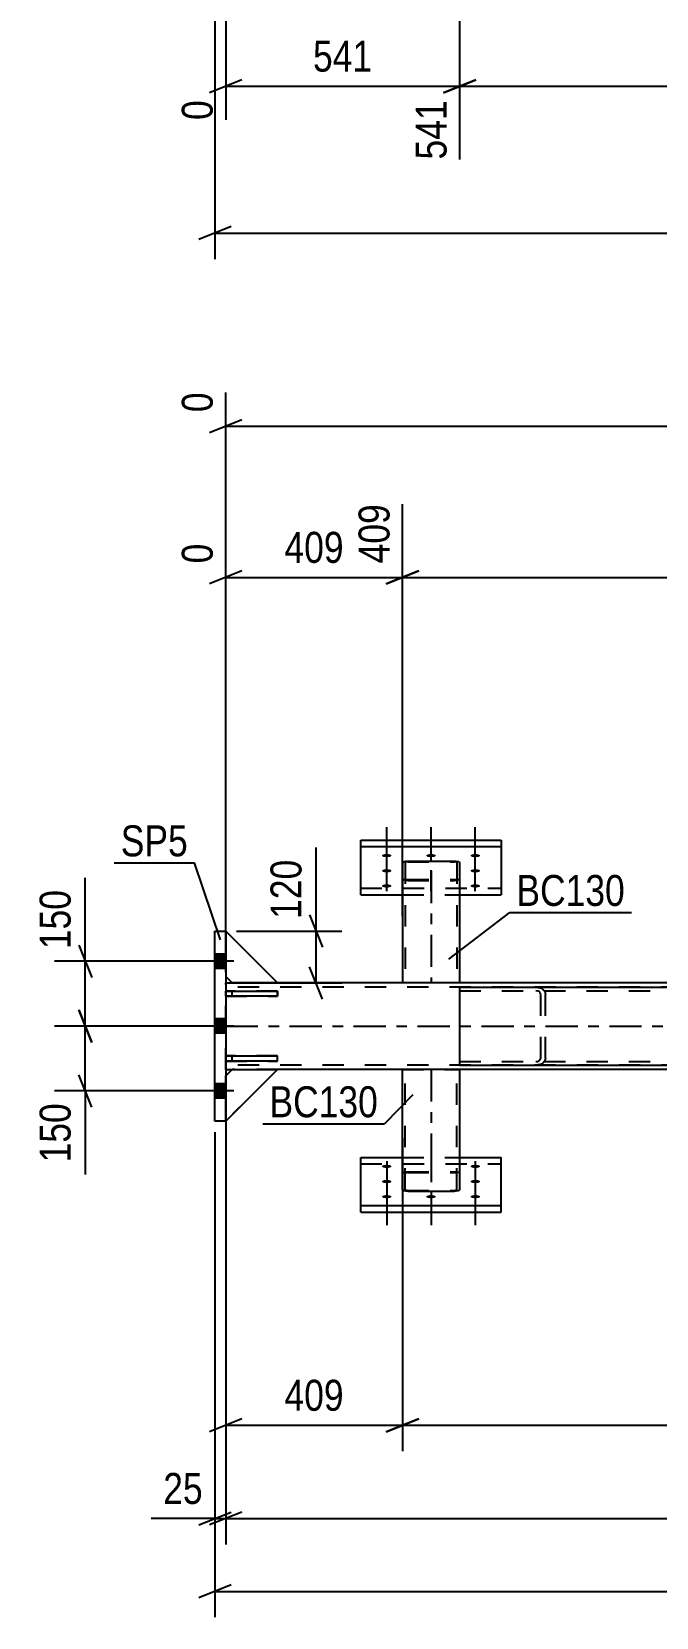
# Model space of a CAD drawing. Header units: millimetres. Extents: x -178 to 1011, y -683 to 158.
# Drawn here: x -58 to -0.2, y -298.6 to -151.9 of the extents above; entities that cross this region are included whole.
import ezdxf

# ---------------------------------------------------------------- set-up
doc = ezdxf.new("R2010")
doc.units = ezdxf.units.MM
doc.linetypes.add('DXK_LINE_DOT2', pattern=[3.9198, 1.9599, -1.9599])
doc.linetypes.add('DXK_LINE_DOT3', pattern=[5.9187, 2.979, -0.9799, 0.9799, -0.9799])
doc.styles.add('Arial Narrow', font='ARIALN.TTF', dxfattribs={"height": 0.2})

# ---------------------------------------------------------------- blocks, each defined once
blk = doc.blocks.new('Part-570387747-6517 - 6363')
at = {"color": 7, "linetype": 'DXK_LINE_DOT2'}
for p, q in [((-35.2, -240.7), (-40, -240.7)), ((-40, -240.7), (-40, -241.18)), ((-40, -241.18), (-35.2, -241.18)), ((-39.4, -241.18), (-39.4, -240.7)), ((-35.2, -241.18), (-35.2, -240.7))]:
    blk.add_line(p, q, dxfattribs=at)
blk = doc.blocks.new('Part-570387747-6397 - 6363')
at = {"color": 2, "linetype": 'Continuous'}
for p, q in [((-27.5, -261.14), (-27.5, -256.09)), ((-27.5, -256.09), (-23.64, -256.09)), ((-18.36, -256.09), (-14.5, -256.09)), ((-14.5, -261.14), (-14.5, -256.09)), ((-27.5, -260.54), (-14.5, -260.54)), ((-27.5, -261.14), (-14.5, -261.14))]:
    blk.add_line(p, q, dxfattribs=at)
at = {"color": 7, "linetype": 'DXK_LINE_DOT2'}
for p, q in [((-27.5, -256.69), (-14.5, -256.69)), ((-23.64, -256.09), (-18.36, -256.09))]:
    blk.add_line(p, q, dxfattribs=at)
blk = doc.blocks.new('Bolt-570387747-6398 - 6363')
at = {"linetype": 'Continuous'}
for points in [[(-25.1, -257.06), (-25.19, -257.06), (-25.28, -257.05), (-25.36, -257.03), (-25.43, -257.01), (-25.48, -256.99), (-25.52, -256.96), (-25.54, -256.93), (-25.54, -256.9), (-25.52, -256.87), (-25.48, -256.84), (-25.43, -256.81), (-25.36, -256.79), (-25.28, -256.78), (-25.19, -256.77), (-25.1, -256.76), (-25.01, -256.77), (-24.92, -256.78), (-24.84, -256.79), (-24.77, -256.81), (-24.72, -256.84), (-24.68, -256.87), (-24.66, -256.9), (-24.66, -256.93), (-24.68, -256.96), (-24.72, -256.99), (-24.77, -257.01), (-24.84, -257.03), (-24.92, -257.05), (-25.01, -257.06)], [(-16.9, -257.06), (-16.99, -257.06), (-17.08, -257.05), (-17.16, -257.03), (-17.23, -257.01), (-17.28, -256.99), (-17.32, -256.96), (-17.34, -256.93), (-17.34, -256.9), (-17.32, -256.87), (-17.28, -256.84), (-17.23, -256.81), (-17.16, -256.79), (-17.08, -256.78), (-16.99, -256.77), (-16.9, -256.76), (-16.81, -256.77), (-16.72, -256.78), (-16.64, -256.79), (-16.57, -256.81), (-16.52, -256.84), (-16.48, -256.87), (-16.46, -256.9), (-16.46, -256.93), (-16.48, -256.96), (-16.52, -256.99), (-16.57, -257.01), (-16.64, -257.03), (-16.72, -257.05), (-16.81, -257.06)], [(-25.1, -258.47), (-25.19, -258.46), (-25.28, -258.45), (-25.36, -258.44), (-25.43, -258.42), (-25.48, -258.39), (-25.52, -258.36), (-25.54, -258.33), (-25.54, -258.3), (-25.52, -258.27), (-25.48, -258.24), (-25.43, -258.21), (-25.36, -258.19), (-25.28, -258.18), (-25.19, -258.17), (-25.1, -258.16), (-25.01, -258.17), (-24.92, -258.18), (-24.84, -258.19), (-24.77, -258.21), (-24.72, -258.24), (-24.68, -258.27), (-24.66, -258.3), (-24.66, -258.33), (-24.68, -258.36), (-24.72, -258.39), (-24.77, -258.42), (-24.84, -258.44), (-24.92, -258.45), (-25.01, -258.46)], [(-25.1, -259.87), (-25.19, -259.86), (-25.28, -259.85), (-25.36, -259.84), (-25.43, -259.82), (-25.48, -259.79), (-25.52, -259.76), (-25.54, -259.73), (-25.54, -259.7), (-25.52, -259.67), (-25.48, -259.64), (-25.43, -259.62), (-25.36, -259.6), (-25.28, -259.58), (-25.19, -259.57), (-25.1, -259.57), (-25.01, -259.57), (-24.92, -259.58), (-24.84, -259.6), (-24.77, -259.62), (-24.72, -259.64), (-24.68, -259.67), (-24.66, -259.7), (-24.66, -259.73), (-24.68, -259.76), (-24.72, -259.79), (-24.77, -259.82), (-24.84, -259.84), (-24.92, -259.85), (-25.01, -259.86)], [(-21, -259.87), (-21.09, -259.86), (-21.18, -259.85), (-21.26, -259.84), (-21.33, -259.82), (-21.38, -259.79), (-21.42, -259.76), (-21.44, -259.73), (-21.44, -259.7), (-21.42, -259.67), (-21.38, -259.64), (-21.33, -259.62), (-21.26, -259.6), (-21.18, -259.58), (-21.09, -259.57), (-21, -259.57), (-20.91, -259.57), (-20.82, -259.58), (-20.74, -259.6), (-20.67, -259.62), (-20.62, -259.64), (-20.58, -259.67), (-20.56, -259.7), (-20.56, -259.73), (-20.58, -259.76), (-20.62, -259.79), (-20.67, -259.82), (-20.74, -259.84), (-20.82, -259.85), (-20.91, -259.86)], [(-16.9, -258.47), (-16.99, -258.46), (-17.08, -258.45), (-17.16, -258.44), (-17.23, -258.42), (-17.28, -258.39), (-17.32, -258.36), (-17.34, -258.33), (-17.34, -258.3), (-17.32, -258.27), (-17.28, -258.24), (-17.23, -258.21), (-17.16, -258.19), (-17.08, -258.18), (-16.99, -258.17), (-16.9, -258.16), (-16.81, -258.17), (-16.72, -258.18), (-16.64, -258.19), (-16.57, -258.21), (-16.52, -258.24), (-16.48, -258.27), (-16.46, -258.3), (-16.46, -258.33), (-16.48, -258.36), (-16.52, -258.39), (-16.57, -258.42), (-16.64, -258.44), (-16.72, -258.45), (-16.81, -258.46)], [(-16.9, -259.87), (-16.99, -259.86), (-17.08, -259.85), (-17.16, -259.84), (-17.23, -259.82), (-17.28, -259.79), (-17.32, -259.76), (-17.34, -259.73), (-17.34, -259.7), (-17.32, -259.67), (-17.28, -259.64), (-17.23, -259.62), (-17.16, -259.6), (-17.08, -259.58), (-16.99, -259.57), (-16.9, -259.57), (-16.81, -259.57), (-16.72, -259.58), (-16.64, -259.6), (-16.57, -259.62), (-16.52, -259.64), (-16.48, -259.67), (-16.46, -259.7), (-16.46, -259.73), (-16.48, -259.76), (-16.52, -259.79), (-16.57, -259.82), (-16.64, -259.84), (-16.72, -259.85), (-16.81, -259.86)]]:
    blk.add_hatch(color=1, dxfattribs=at).paths.add_polyline_path(points)
at = {"color": 1, "linetype": 'Continuous'}
for p, q in [((-25.1, -256.42), (-25.1, -259.54)), ((-16.9, -256.42), (-16.9, -259.54)), ((-25.1, -257.83), (-25.1, -260.95)), ((-16.9, -257.83), (-16.9, -260.95)), ((-25.1, -259.23), (-25.1, -262.35)), ((-21, -259.23), (-21, -262.35)), ((-16.9, -259.23), (-16.9, -262.35))]:
    blk.add_line(p, q, dxfattribs=at)
at = {"color": 1, "linetype": 'DXK_LINE_DOT2'}
blk.add_line((-21, -256.42), (-21, -259.54), dxfattribs=at)
blk = doc.blocks.new('Bolt-570387747-6403 - 6363')
at = {"linetype": 'Continuous'}
for points in [[(-41, -237.28), (-41, -238.6), (-40, -238.6), (-40, -237.28)], [(-41, -237.28), (-41, -238.6), (-40, -238.6), (-40, -237.28)], [(-41, -237.28), (-41, -238.6), (-40, -238.6), (-40, -237.28)], [(-41, -237.28), (-41, -238.6), (-40, -238.6), (-40, -237.28)], [(-41, -243.28), (-41, -244.6), (-40, -244.6), (-40, -243.28)], [(-41, -243.28), (-41, -244.6), (-40, -244.6), (-40, -243.28)], [(-41, -249.28), (-41, -250.6), (-40, -250.6), (-40, -249.28)], [(-41, -249.28), (-41, -250.6), (-40, -250.6), (-40, -249.28)], [(-41, -249.28), (-41, -250.6), (-40, -250.6), (-40, -249.28)], [(-41, -249.28), (-41, -250.6), (-40, -250.6), (-40, -249.28)]]:
    blk.add_hatch(color=1, dxfattribs=at).paths.add_polyline_path(points)
at = {"color": 1, "linetype": 'Continuous'}
for p, q in [((-40, -237.28), (-41, -237.28)), ((-40, -237.28), (-41, -237.28)), ((-40, -237.28), (-41, -237.28)), ((-40, -237.28), (-41, -237.28)), ((-39.24, -237.94), (-44, -237.94)), ((-39.24, -237.94), (-44, -237.94)), ((-39.24, -237.94), (-44, -237.94)), ((-39.24, -237.94), (-44, -237.94)), ((-40, -238.6), (-41, -238.6)), ((-40, -238.6), (-41, -238.6)), ((-40, -238.6), (-41, -238.6)), ((-40, -238.6), (-41, -238.6)), ((-40, -243.28), (-41, -243.28)), ((-40, -243.28), (-41, -243.28)), ((-39.24, -243.94), (-44, -243.94)), ((-39.24, -243.94), (-44, -243.94)), ((-40, -244.6), (-41, -244.6)), ((-40, -244.6), (-41, -244.6)), ((-40, -249.28), (-41, -249.28)), ((-40, -249.28), (-41, -249.28)), ((-40, -249.28), (-41, -249.28)), ((-40, -249.28), (-41, -249.28)), ((-39.24, -249.94), (-44, -249.94)), ((-39.24, -249.94), (-44, -249.94)), ((-39.24, -249.94), (-44, -249.94)), ((-39.24, -249.94), (-44, -249.94)), ((-40, -250.6), (-41, -250.6)), ((-40, -250.6), (-41, -250.6)), ((-40, -250.6), (-41, -250.6)), ((-40, -250.6), (-41, -250.6))]:
    blk.add_line(p, q, dxfattribs=at)
blk = doc.blocks.new('Part-570387747-6474 - 6363')
at = {"color": 7, "linetype": 'DXK_LINE_DOT2'}
for p, q in [((-35.2, -239.94), (-40, -235.14)), ((-40, -235.14), (-40, -239.34)), ((-40, -239.34), (-39.4, -239.94)), ((-39.4, -239.94), (-35.2, -239.94))]:
    blk.add_line(p, q, dxfattribs=at)
blk = doc.blocks.new('Part-570387747-6414 - 6363')
at = {"color": 2, "linetype": 'Continuous'}
for p, q in [((-23.64, -259.05), (-23.64, -247.94)), ((-18.36, -247.94), (-18.36, -259.05)), ((-23.6, -259.12), (-23.64, -259.05)), ((-23.5, -259.17), (-23.6, -259.12)), ((-23.34, -259.21), (-23.5, -259.17)), ((-23.16, -259.22), (-23.34, -259.21)), ((-23.16, -259.22), (-18.84, -259.22)), ((-18.66, -259.21), (-18.84, -259.22)), ((-18.5, -259.17), (-18.66, -259.21)), ((-18.4, -259.12), (-18.5, -259.17)), ((-18.36, -259.05), (-18.4, -259.12))]:
    blk.add_line(p, q, dxfattribs=at)
at = {"color": 7, "linetype": 'DXK_LINE_DOT2'}
for p, q in [((-23.64, -247.94), (-18.36, -247.94)), ((-23.4, -259.05), (-23.4, -247.94)), ((-18.6, -259.05), (-18.6, -247.94)), ((-23.64, -257.58), (-23.6, -257.51)), ((-23.6, -257.51), (-23.5, -257.46)), ((-23.5, -257.46), (-23.34, -257.42)), ((-23.38, -257.54), (-23.4, -257.58)), ((-23.33, -257.52), (-23.38, -257.54)), ((-23.34, -257.42), (-23.16, -257.41)), ((-23.25, -257.5), (-23.33, -257.52)), ((-23.16, -257.49), (-23.25, -257.5)), ((-23.16, -257.41), (-18.84, -257.41)), ((-23.16, -257.49), (-18.84, -257.49)), ((-18.84, -257.41), (-18.66, -257.42)), ((-18.75, -257.5), (-18.84, -257.49)), ((-18.67, -257.52), (-18.75, -257.5)), ((-18.67, -257.52), (-18.66, -257.53)), ((-18.66, -257.42), (-18.5, -257.46)), ((-18.66, -257.53), (-18.62, -257.54)), ((-18.6, -257.58), (-18.62, -257.54)), ((-18.5, -257.46), (-18.4, -257.51)), ((-18.4, -257.51), (-18.36, -257.58)), ((-23.4, -259.05), (-23.38, -259.09)), ((-23.38, -259.09), (-23.33, -259.11)), ((-23.33, -259.11), (-23.25, -259.13)), ((-23.25, -259.13), (-23.16, -259.14)), ((-23.16, -259.14), (-18.84, -259.14)), ((-18.84, -259.14), (-18.75, -259.13)), ((-18.75, -259.13), (-18.67, -259.11)), ((-18.67, -259.11), (-18.62, -259.09)), ((-18.62, -259.09), (-18.6, -259.05))]:
    blk.add_line(p, q, dxfattribs=at)
at = {"color": 7, "linetype": 'DXK_LINE_DOT3'}
blk.add_line((-21, -247.94), (-21, -258.31), dxfattribs=at)
blk = doc.blocks.new('Bolt-570387747-6438 - 6363')
at = {"linetype": 'Continuous'}
for points in [[(-25.1, -228.02), (-25.01, -228.02), (-24.92, -228.03), (-24.84, -228.04), (-24.77, -228.07), (-24.72, -228.09), (-24.68, -228.12), (-24.66, -228.15), (-24.66, -228.18), (-24.68, -228.21), (-24.72, -228.24), (-24.77, -228.27), (-24.84, -228.29), (-24.92, -228.3), (-25.01, -228.31), (-25.1, -228.32), (-25.19, -228.31), (-25.28, -228.3), (-25.36, -228.29), (-25.43, -228.27), (-25.48, -228.24), (-25.52, -228.21), (-25.54, -228.18), (-25.54, -228.15), (-25.52, -228.12), (-25.48, -228.09), (-25.43, -228.07), (-25.36, -228.04), (-25.28, -228.03), (-25.19, -228.02)], [(-21, -228.02), (-20.91, -228.02), (-20.82, -228.03), (-20.74, -228.04), (-20.67, -228.07), (-20.62, -228.09), (-20.58, -228.12), (-20.56, -228.15), (-20.56, -228.18), (-20.58, -228.21), (-20.62, -228.24), (-20.67, -228.27), (-20.74, -228.29), (-20.82, -228.3), (-20.91, -228.31), (-21, -228.32), (-21.09, -228.31), (-21.18, -228.3), (-21.26, -228.29), (-21.33, -228.27), (-21.38, -228.24), (-21.42, -228.21), (-21.44, -228.18), (-21.44, -228.15), (-21.42, -228.12), (-21.38, -228.09), (-21.33, -228.07), (-21.26, -228.04), (-21.18, -228.03), (-21.09, -228.02)], [(-16.9, -228.02), (-16.81, -228.02), (-16.72, -228.03), (-16.64, -228.04), (-16.57, -228.07), (-16.52, -228.09), (-16.48, -228.12), (-16.46, -228.15), (-16.46, -228.18), (-16.48, -228.21), (-16.52, -228.24), (-16.57, -228.27), (-16.64, -228.29), (-16.72, -228.3), (-16.81, -228.31), (-16.9, -228.32), (-16.99, -228.31), (-17.08, -228.3), (-17.16, -228.29), (-17.23, -228.27), (-17.28, -228.24), (-17.32, -228.21), (-17.34, -228.18), (-17.34, -228.15), (-17.32, -228.12), (-17.28, -228.09), (-17.23, -228.07), (-17.16, -228.04), (-17.08, -228.03), (-16.99, -228.02)], [(-25.1, -229.42), (-25.01, -229.42), (-24.92, -229.43), (-24.84, -229.45), (-24.77, -229.47), (-24.72, -229.49), (-24.68, -229.52), (-24.66, -229.55), (-24.66, -229.58), (-24.68, -229.61), (-24.72, -229.64), (-24.77, -229.67), (-24.84, -229.69), (-24.92, -229.71), (-25.01, -229.72), (-25.1, -229.72), (-25.19, -229.72), (-25.28, -229.71), (-25.36, -229.69), (-25.43, -229.67), (-25.48, -229.64), (-25.52, -229.61), (-25.54, -229.58), (-25.54, -229.55), (-25.52, -229.52), (-25.48, -229.49), (-25.43, -229.47), (-25.36, -229.45), (-25.28, -229.43), (-25.19, -229.42)], [(-16.9, -229.42), (-16.81, -229.42), (-16.72, -229.43), (-16.64, -229.45), (-16.57, -229.47), (-16.52, -229.49), (-16.48, -229.52), (-16.46, -229.55), (-16.46, -229.58), (-16.48, -229.61), (-16.52, -229.64), (-16.57, -229.67), (-16.64, -229.69), (-16.72, -229.71), (-16.81, -229.72), (-16.9, -229.72), (-16.99, -229.72), (-17.08, -229.71), (-17.16, -229.69), (-17.23, -229.67), (-17.28, -229.64), (-17.32, -229.61), (-17.34, -229.58), (-17.34, -229.55), (-17.32, -229.52), (-17.28, -229.49), (-17.23, -229.47), (-17.16, -229.45), (-17.08, -229.43), (-16.99, -229.42)], [(-25.1, -230.82), (-25.01, -230.82), (-24.92, -230.83), (-24.84, -230.85), (-24.77, -230.87), (-24.72, -230.9), (-24.68, -230.92), (-24.66, -230.95), (-24.66, -230.99), (-24.68, -231.02), (-24.72, -231.05), (-24.77, -231.07), (-24.84, -231.09), (-24.92, -231.11), (-25.01, -231.12), (-25.1, -231.12), (-25.19, -231.12), (-25.28, -231.11), (-25.36, -231.09), (-25.43, -231.07), (-25.48, -231.05), (-25.52, -231.02), (-25.54, -230.99), (-25.54, -230.95), (-25.52, -230.92), (-25.48, -230.9), (-25.43, -230.87), (-25.36, -230.85), (-25.28, -230.83), (-25.19, -230.82)], [(-16.9, -230.82), (-16.81, -230.82), (-16.72, -230.83), (-16.64, -230.85), (-16.57, -230.87), (-16.52, -230.9), (-16.48, -230.92), (-16.46, -230.95), (-16.46, -230.99), (-16.48, -231.02), (-16.52, -231.05), (-16.57, -231.07), (-16.64, -231.09), (-16.72, -231.11), (-16.81, -231.12), (-16.9, -231.12), (-16.99, -231.12), (-17.08, -231.11), (-17.16, -231.09), (-17.23, -231.07), (-17.28, -231.05), (-17.32, -231.02), (-17.34, -230.99), (-17.34, -230.95), (-17.32, -230.92), (-17.28, -230.9), (-17.23, -230.87), (-17.16, -230.85), (-17.08, -230.83), (-16.99, -230.82)]]:
    blk.add_hatch(color=1, dxfattribs=at).paths.add_polyline_path(points)
at = {"color": 1, "linetype": 'Continuous'}
for p, q in [((-25.1, -228.65), (-25.1, -225.53)), ((-21, -228.65), (-21, -225.53)), ((-16.9, -228.65), (-16.9, -225.53)), ((-25.1, -230.06), (-25.1, -226.94)), ((-16.9, -230.06), (-16.9, -226.94)), ((-25.1, -231.46), (-25.1, -228.34)), ((-16.9, -231.46), (-16.9, -228.34))]:
    blk.add_line(p, q, dxfattribs=at)
at = {"color": 1, "linetype": 'DXK_LINE_DOT2'}
blk.add_line((-21, -231.46), (-21, -228.34), dxfattribs=at)
blk = doc.blocks.new('Part-570387747-6477 - 6363')
at = {"color": 2, "linetype": 'Continuous'}
for p, q in [((-35.2, -239.94), (-40, -235.14)), ((-40, -235.14), (-40, -239.34)), ((-40, -239.34), (-39.4, -239.94)), ((-35.2, -239.94), (-39.4, -239.94))]:
    blk.add_line(p, q, dxfattribs=at)
blk = doc.blocks.new('Part-570387747-6520 - 6363')
at = {"color": 7, "linetype": 'DXK_LINE_DOT2'}
for p, q in [((-35.2, -246.7), (-40, -246.7)), ((-40, -246.7), (-40, -247.18)), ((-40, -247.18), (-35.2, -247.18)), ((-39.4, -247.18), (-39.4, -246.7)), ((-35.2, -247.18), (-35.2, -246.7))]:
    blk.add_line(p, q, dxfattribs=at)
blk = doc.blocks.new('Part-570387747-6525 - 6363')
at = {"color": 2, "linetype": 'Continuous'}
for p, q in [((-40, -239.94), (-39.4, -239.94)), ((793.2, -239.94), (-35.2, -239.94)), ((-40, -247.94), (-39.4, -247.94)), ((793.2, -247.94), (-35.2, -247.94))]:
    blk.add_line(p, q, dxfattribs=at)
at = {"color": 7, "linetype": 'DXK_LINE_DOT2'}
for p, q in [((-40, -247.94), (-40, -239.94)), ((798, -240.34), (-40, -240.34)), ((-35.2, -239.94), (-39.4, -239.94)), ((798, -247.54), (-40, -247.54)), ((-35.2, -247.94), (-39.4, -247.94))]:
    blk.add_line(p, q, dxfattribs=at)
at = {"color": 7, "linetype": 'DXK_LINE_DOT3'}
blk.add_line((-40, -243.94), (798, -243.94), dxfattribs=at)
blk = doc.blocks.new('Part-570387747-6552 - 6363')
at = {"color": 2, "linetype": 'Continuous'}
for p, q in [((-27.5, -231.79), (-27.5, -226.74)), ((-27.5, -226.74), (-14.5, -226.74)), ((-14.5, -227.34), (-27.5, -227.34)), ((-14.5, -226.74), (-14.5, -231.79)), ((-27.5, -231.79), (-23.64, -231.79)), ((-18.36, -231.79), (-14.5, -231.79))]:
    blk.add_line(p, q, dxfattribs=at)
at = {"color": 7, "linetype": 'DXK_LINE_DOT2'}
for p, q in [((-27.5, -231.19), (-14.5, -231.19)), ((-23.64, -231.79), (-18.36, -231.79))]:
    blk.add_line(p, q, dxfattribs=at)
blk = doc.blocks.new('Part-570387747-6565 - 6363')
at = {"color": 2, "linetype": 'Continuous'}
for p, q in [((-40, -240.7), (-35.2, -240.7)), ((-40, -241.18), (-40, -240.7)), ((-35.2, -241.18), (-40, -241.18)), ((-35.2, -240.74), (-35.2, -240.7)), ((-35.2, -240.74), (-35.2, -241.18))]:
    blk.add_line(p, q, dxfattribs=at)
at = {"color": 7, "linetype": 'DXK_LINE_DOT2'}
for p, q in [((-39.4, -241.18), (-39.4, -240.7)), ((-35.2, -240.74), (-35.2, -240.74))]:
    blk.add_line(p, q, dxfattribs=at)
blk = doc.blocks.new('Part-570387747-6568 - 6363')
at = {"color": 2, "linetype": 'Continuous'}
for p, q in [((-40, -246.7), (-35.2, -246.7)), ((-40, -247.18), (-40, -246.7)), ((-35.2, -247.18), (-40, -247.18)), ((-35.2, -247.14), (-35.2, -246.7)), ((-35.2, -247.18), (-35.2, -247.14))]:
    blk.add_line(p, q, dxfattribs=at)
at = {"color": 7, "linetype": 'DXK_LINE_DOT2'}
for p, q in [((-39.4, -247.18), (-39.4, -246.7)), ((-35.2, -247.14), (-35.2, -247.14))]:
    blk.add_line(p, q, dxfattribs=at)
blk = doc.blocks.new('Part-570387747-6571 - 6363')
at = {"color": 7, "linetype": 'DXK_LINE_DOT2'}
for p, q in [((-40, -248.54), (-39.4, -247.94)), ((-35.2, -247.94), (-40, -252.74)), ((-40, -252.74), (-40, -248.54)), ((-39.4, -247.94), (-35.2, -247.94))]:
    blk.add_line(p, q, dxfattribs=at)
blk = doc.blocks.new('Part-570387747-6574 - 6363')
at = {"color": 7, "linetype": 'DXK_LINE_DOT2'}
for p, q in [((-40, -248.54), (-39.4, -247.94)), ((-35.2, -247.94), (-40, -252.74)), ((-40, -252.74), (-40, -248.54)), ((-39.4, -247.94), (-35.2, -247.94))]:
    blk.add_line(p, q, dxfattribs=at)
blk = doc.blocks.new('Part-570387747-6577 - 6363')
at = {"color": 2, "linetype": 'Continuous'}
for p, q in [((-40, -248.54), (-39.4, -247.94)), ((-35.2, -247.94), (-40, -252.74)), ((-40, -252.74), (-40, -248.54)), ((-39.4, -247.94), (-35.2, -247.94))]:
    blk.add_line(p, q, dxfattribs=at)
blk = doc.blocks.new('Part-570387747-6580 - 6363')
at = {"color": 7, "linetype": 'DXK_LINE_DOT2'}
for p, q in [((-35.2, -239.94), (-40, -235.14)), ((-40, -235.14), (-40, -239.34)), ((-40, -239.34), (-39.4, -239.94)), ((-39.4, -239.94), (-35.2, -239.94))]:
    blk.add_line(p, q, dxfattribs=at)
blk = doc.blocks.new('Part-570387747-6588 - 6363')
at = {"linetype": 'Continuous'}
h = blk.add_hatch(dxfattribs=at)
h.set_pattern_fill('', scale=0.7, style=0, pattern_type=0)
h.set_pattern_definition([(45, (15.336, -247.493), (-1.57154, 1.57154), [])])
h.paths.add_polyline_path([(15, -247.54), (15.34, -247.49), (15.62, -247.35), (15.81, -247.15), (15.88, -246.9), (15.88, -240.98), (15.81, -240.74), (15.62, -240.53), (15.34, -240.39), (15, -240.34), (6.87, -240.34), (6.54, -240.39), (6.25, -240.53), (6.06, -240.74), (5.99, -240.98), (5.99, -246.9), (6.06, -247.15), (6.25, -247.35), (6.54, -247.49), (6.87, -247.54)])
h.paths.add_polyline_path([(6.71, -247.2), (6.56, -247.13), (6.47, -247.02), (6.43, -246.9), (6.43, -240.98), (6.47, -240.86), (6.56, -240.76), (6.71, -240.69), (6.87, -240.66), (15, -240.66), (15.17, -240.69), (15.31, -240.76), (15.41, -240.86), (15.44, -240.98), (15.44, -246.9), (15.41, -247.02), (15.31, -247.13), (15.17, -247.2), (15, -247.22), (6.87, -247.22)])
at = {"color": 2, "linetype": 'Continuous'}
for p, q in [((-18.36, -240.34), (-18.36, -247.54)), ((-18.36, -240.34), (6.87, -240.34)), ((6.87, -240.34), (6.54, -240.39)), ((6.87, -240.34), (15, -240.34)), ((15.34, -240.39), (15, -240.34)), ((6.06, -240.74), (5.99, -240.98)), ((5.99, -246.9), (5.99, -240.98)), ((6.43, -240.98), (6.47, -240.86)), ((6.43, -246.9), (6.43, -240.98)), ((6.71, -240.69), (6.87, -240.66)), ((6.87, -240.66), (15, -240.66)), ((15, -240.66), (15.17, -240.69)), ((15.41, -240.86), (15.44, -240.98)), ((15.44, -246.9), (15.44, -240.98)), ((15.88, -240.98), (15.81, -240.74)), ((15.88, -246.9), (15.88, -240.98)), ((-18.36, -247.54), (6.87, -247.54)), ((5.99, -246.9), (6.06, -247.15)), ((6.47, -247.02), (6.43, -246.9)), ((6.54, -247.49), (6.87, -247.54)), ((6.87, -247.22), (6.71, -247.2)), ((6.87, -247.22), (15, -247.22)), ((6.87, -247.54), (15, -247.54)), ((15.17, -247.2), (15, -247.22)), ((15, -247.54), (15.34, -247.49)), ((15.44, -246.9), (15.41, -247.02)), ((15.81, -247.15), (15.88, -246.9))]:
    blk.add_line(p, q, dxfattribs=at)
at = {"color": 7, "linetype": 'DXK_LINE_DOT2'}
for p, q in [((-11.29, -240.34), (-10.96, -240.39)), ((6.87, -240.34), (15, -240.34)), ((-18.36, -240.66), (15, -240.66)), ((-11.13, -240.69), (-11.29, -240.66)), ((-10.85, -240.98), (-10.89, -240.86)), ((-10.85, -246.9), (-10.85, -240.98)), ((-10.48, -240.74), (-10.41, -240.98)), ((-10.41, -246.9), (-10.41, -240.98)), ((-18.36, -247.22), (15, -247.22)), ((-11.29, -247.22), (-11.13, -247.2)), ((-10.96, -247.49), (-11.29, -247.54)), ((-10.89, -247.02), (-10.85, -246.9)), ((-10.41, -246.9), (-10.48, -247.15)), ((6.87, -247.54), (15, -247.54))]:
    blk.add_line(p, q, dxfattribs=at)
for centre, radius, start, end in [((-11.16, -241.17), 0.802, 32.4104, 75.4453), ((-11.23, -241.07), 0.401, 32.4104, 75.4453), ((-11.23, -246.81), 0.401, 284.5547, 327.5896), ((-11.16, -246.72), 0.802, 284.5547, 327.5896)]:
    blk.add_arc(centre, radius, start, end, dxfattribs=at)
at = {"color": 2, "linetype": 'Continuous'}
for centre, radius, start, end in [((6.74, -241.17), 0.802, 104.5547, 147.5896), ((15.13, -241.17), 0.802, 32.4104, 75.4453), ((6.81, -241.07), 0.401, 104.5547, 147.5896), ((15.07, -241.07), 0.401, 32.4104, 75.4453), ((6.74, -246.72), 0.802, 212.4104, 255.4453), ((6.81, -246.81), 0.401, 212.4104, 255.4453), ((15.07, -246.81), 0.401, 284.5547, 327.5896), ((15.13, -246.72), 0.802, 284.5547, 327.5896)]:
    blk.add_arc(centre, radius, start, end, dxfattribs=at)
blk = doc.blocks.new('Part-570387747-6628 - 6363')
at = {"color": 2, "linetype": 'Continuous'}
for p, q in [((-23.64, -228.83), (-23.6, -228.77)), ((-23.6, -228.77), (-23.5, -228.71)), ((-23.5, -228.71), (-23.34, -228.68)), ((-23.34, -228.68), (-23.16, -228.67)), ((-23.16, -228.67), (-18.84, -228.67)), ((-18.84, -228.67), (-18.66, -228.68)), ((-18.66, -228.68), (-18.5, -228.71)), ((-18.5, -228.71), (-18.4, -228.77)), ((-18.4, -228.77), (-18.36, -228.83)), ((-23.64, -228.83), (-23.64, -239.94)), ((-18.36, -228.83), (-18.36, -239.94))]:
    blk.add_line(p, q, dxfattribs=at)
at = {"color": 7, "linetype": 'DXK_LINE_DOT2'}
for p, q in [((-23.38, -228.8), (-23.4, -228.83)), ((-23.33, -228.77), (-23.38, -228.8)), ((-23.25, -228.75), (-23.33, -228.77)), ((-23.16, -228.75), (-23.25, -228.75)), ((-23.16, -228.75), (-18.84, -228.75)), ((-18.75, -228.75), (-18.84, -228.75)), ((-18.67, -228.77), (-18.75, -228.75)), ((-18.62, -228.8), (-18.67, -228.77)), ((-18.6, -228.83), (-18.62, -228.8)), ((-23.4, -228.83), (-23.4, -239.94)), ((-18.6, -228.83), (-18.6, -239.94)), ((-23.6, -230.37), (-23.64, -230.31)), ((-23.5, -230.42), (-23.6, -230.37)), ((-23.34, -230.46), (-23.5, -230.42)), ((-23.4, -230.31), (-23.38, -230.34)), ((-23.38, -230.34), (-23.33, -230.36)), ((-23.16, -230.47), (-23.34, -230.46)), ((-23.33, -230.36), (-23.25, -230.38)), ((-23.25, -230.38), (-23.16, -230.39)), ((-23.16, -230.39), (-18.84, -230.39)), ((-23.16, -230.47), (-18.84, -230.47)), ((-18.84, -230.39), (-18.75, -230.38)), ((-18.66, -230.46), (-18.84, -230.47)), ((-18.75, -230.38), (-18.67, -230.36)), ((-18.67, -230.36), (-18.66, -230.36)), ((-18.66, -230.36), (-18.62, -230.34)), ((-18.5, -230.42), (-18.66, -230.46)), ((-18.62, -230.34), (-18.6, -230.31)), ((-18.4, -230.37), (-18.5, -230.42)), ((-18.36, -230.31), (-18.4, -230.37)), ((-18.36, -239.94), (-23.64, -239.94))]:
    blk.add_line(p, q, dxfattribs=at)
at = {"color": 7, "linetype": 'DXK_LINE_DOT3'}
blk.add_line((-21, -229.57), (-21, -239.94), dxfattribs=at)
blk = doc.blocks.new('Part-570387747-6643 - 6363')
at = {"color": 2, "linetype": 'Continuous'}
for p, q in [((-41, -252.74), (-41, -235.14)), ((-41, -235.14), (-40, -235.14)), ((-40, -235.14), (-40, -252.74)), ((-40, -252.74), (-41, -252.74))]:
    blk.add_line(p, q, dxfattribs=at)
blk = doc.blocks.new('StraightDimension-570387747-8733 - 7586')
at = {"color": 7, "linetype": 'Continuous'}
for p, q in [((-18.36, -122.6), (-18.36, -163.77)), ((-40, -134.6), (-40, -160.11)), ((-38.5, -156.39), (-41.5, -157.59)), ((-19.86, -157.59), (-16.86, -156.39)), ((-40, -156.99), (-18.36, -156.99))]:
    blk.add_line(p, q, dxfattribs=at)
at = {"color": 0}
blk.add_wipeout([(-25.84, -156.24), (-25.84, -152.04), (-32.52, -152.04), (-32.52, -156.24)], dxfattribs=at)
at = {"color": 3, "style": 'Arial Narrow'}
blk.add_text('541', height=2.863, dxfattribs=at).set_placement((-31.92, -155.64))
at = {"color": 0, "linetype": 'Continuous'}
for points in [[(-40.6, -157.69), (-44.8, -157.69), (-44.8, -160.71), (-40.6, -160.71)], [(-18.96, -157.69), (-23.16, -157.69), (-23.16, -164.37), (-18.96, -164.37)]]:
    blk.add_wipeout(points, dxfattribs=at)
at = {"color": 3, "linetype": 'Continuous', "style": 'Arial Narrow'}
for s, height, p in [('0', 2.86, (-41.2, -160.11)), ('541', 2.863, (-19.56, -163.77))]:
    blk.add_text(s, height=height, rotation=90.0002, dxfattribs=at).set_placement(p)
blk = doc.blocks.new('StraightDimension-570387747-9321 - 7586')
at = {"color": 7, "linetype": 'Continuous'}
for p, q in [((-41, -139.4), (-41, -172.98)), ((-39.5, -169.98), (-42.5, -171.18)), ((-41, -170.58), (839, -170.58))]:
    blk.add_line(p, q, dxfattribs=at)
blk = doc.blocks.new('StraightDimension-570387747-8720 - 7586')
at = {"color": 7, "linetype": 'Continuous'}
for p, q in [((-18.36, -122.6), (-18.36, -163.77)), ((88.42, -122.6), (88.42, -165.6)), ((-16.86, -156.39), (-19.86, -157.59)), ((86.92, -157.59), (89.92, -156.39)), ((-18.36, -156.99), (88.42, -156.99))]:
    blk.add_line(p, q, dxfattribs=at)
at = {"color": 0}
blk.add_wipeout([(39.28, -156.24), (39.28, -152.04), (30.77, -152.04), (30.77, -156.24)], dxfattribs=at)
at = {"color": 3, "style": 'Arial Narrow'}
blk.add_text('2669', height=2.863, dxfattribs=at).set_placement((31.37, -155.64))
at = {"color": 0, "linetype": 'Continuous'}
blk.add_wipeout([(87.82, -157.69), (83.62, -157.69), (83.62, -166.2), (87.82, -166.2)], dxfattribs=at)
at = {"color": 3, "linetype": 'Continuous', "style": 'Arial Narrow'}
blk.add_text('3210', height=2.863, rotation=90.0002, dxfattribs=at).set_placement((87.22, -165.6))
blk = doc.blocks.new('StraightDimension-570387747-6798 - 6363')
at = {"color": 7, "linetype": 'Continuous'}
for p, q in [((-23.64, -233.78), (-23.64, -195.65)), ((-40, -238.94), (-40, -199.3)), ((-38.5, -201.83), (-41.5, -203.03)), ((-25.14, -203.03), (-22.14, -201.83)), ((-40, -202.43), (-23.64, -202.43))]:
    blk.add_line(p, q, dxfattribs=at)
at = {"color": 0}
blk.add_wipeout([(-28.48, -201.68), (-28.48, -197.48), (-35.16, -197.48), (-35.16, -201.68)], dxfattribs=at)
at = {"color": 3, "style": 'Arial Narrow'}
blk.add_text('409', height=2.863, dxfattribs=at).set_placement((-34.56, -201.08))
at = {"color": 0, "linetype": 'Continuous'}
for points in [[(-24.24, -195.05), (-28.44, -195.05), (-28.44, -201.73), (-24.24, -201.73)], [(-40.6, -198.7), (-44.8, -198.7), (-44.8, -201.73), (-40.6, -201.73)]]:
    blk.add_wipeout(points, dxfattribs=at)
at = {"color": 3, "linetype": 'Continuous', "style": 'Arial Narrow'}
for s, height, p in [('409', 2.863, (-24.84, -201.13)), ('0', 2.86, (-41.2, -201.13))]:
    blk.add_text(s, height=height, rotation=90.0002, dxfattribs=at).set_placement(p)
blk = doc.blocks.new('StraightDimension-570387747-6890 - 6363')
at = {"color": 7, "linetype": 'Continuous'}
for p, q in [((-41, -253.74), (-41, -298.63)), ((-39.5, -295.63), (-42.5, -296.83)), ((-41, -296.23), (799, -296.23))]:
    blk.add_line(p, q, dxfattribs=at)
blk = doc.blocks.new('StraightDimension-570387747-6687 - 6363')
at = {"color": 7, "linetype": 'Continuous'}
for p, q in [((-53, -237.94), (-53, -230.21)), ((-53, -237.94), (-53, -230.21)), ((-53.6, -236.44), (-52.4, -239.44)), ((-44, -237.94), (-55.85, -237.94)), ((-53, -243.94), (-53, -237.94)), ((-52.4, -245.44), (-53.6, -242.44)), ((-43.79, -243.94), (-55.85, -243.94))]:
    blk.add_line(p, q, dxfattribs=at)
at = {"color": 0}
blk.add_wipeout([(-53.75, -230.73), (-57.95, -230.73), (-57.95, -237.42), (-53.75, -237.42)], dxfattribs=at)
at = {"color": 3, "style": 'Arial Narrow'}
blk.add_text('150', height=2.863, rotation=90.0002, dxfattribs=at).set_placement((-54.35, -236.82))
blk = doc.blocks.new('StraightDimension-570387747-6703 - 6363')
at = {"color": 7, "linetype": 'Continuous'}
for p, q in [((-53.6, -242.44), (-52.4, -245.44)), ((-43.79, -243.94), (-55.85, -243.94)), ((-53, -249.94), (-53, -243.94)), ((-52.4, -251.44), (-53.6, -248.44)), ((-44, -249.94), (-55.85, -249.94)), ((-53, -249.94), (-53, -257.68)), ((-53, -249.94), (-53, -257.68))]:
    blk.add_line(p, q, dxfattribs=at)
at = {"color": 0}
blk.add_wipeout([(-53.75, -250.47), (-57.95, -250.47), (-57.95, -257.15), (-53.75, -257.15)], dxfattribs=at)
at = {"color": 3, "style": 'Arial Narrow'}
blk.add_text('150', height=2.863, rotation=90.0002, dxfattribs=at).set_placement((-54.35, -256.55))
blk = doc.blocks.new('StraightDimension-570387747-6720 - 6363')
at = {"color": 7, "linetype": 'Continuous'}
for p, q in [((-31.64, -235.14), (-31.64, -227.41)), ((-31.64, -235.14), (-31.64, -227.41)), ((-32.24, -233.64), (-31.04, -236.64)), ((-39, -235.14), (-29.24, -235.14)), ((-31.64, -239.94), (-31.64, -235.14)), ((-31.04, -241.44), (-32.24, -238.44)), ((-39, -239.94), (-29.24, -239.94))]:
    blk.add_line(p, q, dxfattribs=at)
at = {"color": 0}
blk.add_wipeout([(-32.39, -227.93), (-36.59, -227.93), (-36.59, -234.62), (-32.39, -234.62)], dxfattribs=at)
at = {"color": 3, "style": 'Arial Narrow'}
blk.add_text('120', height=2.863, rotation=90.0002, dxfattribs=at).set_placement((-32.99, -234.02))
blk = doc.blocks.new('StraightDimension-570387747-6774 - 6363')
at = {"color": 7, "linetype": 'Continuous'}
for p, q in [((-23.64, -254.26), (-23.64, -283.27)), ((-22.14, -280.27), (-25.14, -281.47)), ((-23.64, -280.87), (216.36, -280.87))]:
    blk.add_line(p, q, dxfattribs=at)
blk = doc.blocks.new('StraightDimension-570387747-6786 - 6363')
at = {"color": 7, "linetype": 'Continuous'}
for p, q in [((-40, -248.94), (-40, -283.27)), ((-23.64, -254.26), (-23.64, -283.27)), ((-38.5, -280.27), (-41.5, -281.47)), ((-40, -280.87), (-23.64, -280.87)), ((-25.14, -281.47), (-22.14, -280.27))]:
    blk.add_line(p, q, dxfattribs=at)
at = {"color": 0}
blk.add_wipeout([(-28.48, -280.12), (-28.48, -275.92), (-35.16, -275.92), (-35.16, -280.12)], dxfattribs=at)
at = {"color": 3, "style": 'Arial Narrow'}
blk.add_text('409', height=2.863, dxfattribs=at).set_placement((-34.56, -279.52))
blk = doc.blocks.new('StraightDimension-570387747-6809 - 6363')
at = {"color": 7, "linetype": 'Continuous'}
for p, q in [((-23.64, -233.78), (-23.64, -195.65)), ((-22.14, -201.83), (-25.14, -203.03)), ((-23.64, -202.43), (216.36, -202.43))]:
    blk.add_line(p, q, dxfattribs=at)
blk = doc.blocks.new('StraightDimension-570387747-6853 - 6363')
at = {"color": 7, "linetype": 'Continuous'}
for p, q in [((-40, -238.94), (-40, -185.31)), ((-38.5, -187.84), (-41.5, -189.04)), ((-40, -188.44), (211.72, -188.44))]:
    blk.add_line(p, q, dxfattribs=at)
at = {"color": 0, "linetype": 'Continuous'}
blk.add_wipeout([(-40.6, -184.71), (-44.8, -184.71), (-44.8, -187.74), (-40.6, -187.74)], dxfattribs=at)
at = {"color": 3, "linetype": 'Continuous', "style": 'Arial Narrow'}
blk.add_text('0', height=2.86, rotation=90.0002, dxfattribs=at).set_placement((-41.2, -187.14))
blk = doc.blocks.new('StraightDimension-570387747-6901 - 6363')
at = {"color": 7, "linetype": 'Continuous'}
for p, q in [((-41, -253.74), (-41, -291.89)), ((-40, -253.74), (-40, -291.89)), ((-42.5, -290.09), (-39.5, -288.89)), ((-38.5, -288.89), (-41.5, -290.09)), ((-41, -289.49), (-46.91, -289.49)), ((-41, -289.49), (-46.91, -289.49)), ((-41, -289.49), (-40, -289.49))]:
    blk.add_line(p, q, dxfattribs=at)
at = {"color": 0}
blk.add_wipeout([(-41.52, -288.74), (-41.52, -284.54), (-46.38, -284.54), (-46.38, -288.74)], dxfattribs=at)
at = {"color": 3, "style": 'Arial Narrow'}
blk.add_text('25', height=2.863, dxfattribs=at).set_placement((-45.78, -288.14))
blk = doc.blocks.new('StraightDimension-570387747-6935 - 6363')
at = {"color": 7, "linetype": 'Continuous'}
for p, q in [((-40, -253.74), (-40, -291.89)), ((-38.5, -288.89), (-41.5, -290.09)), ((-40, -289.49), (798, -289.49))]:
    blk.add_line(p, q, dxfattribs=at)
blk = doc.blocks.new('Mark-570387747-6410 - 6363')
at = {"color": 0}
blk.add_wipeout([(-25.9, -252.37), (-25.9, -249.37), (-35.95, -249.37), (-35.95, -252.37)], dxfattribs=at)
blk.add_wipeout([(-25.9, -252.37), (-25.9, -249.37), (-35.95, -249.37), (-35.95, -252.37)], dxfattribs=at)
at = {"color": 30, "linetype": 'Continuous'}
for p in [(-22.69, -250.31), (-36.55, -252.97)]:
    blk.add_line(p, (-25.3, -252.97), dxfattribs=at)
at = {"color": 3, "style": 'Arial Narrow'}
blk.add_text('BC130', height=2.863, dxfattribs=at).set_placement((-35.95, -252.37))
blk = doc.blocks.new('Mark-570387747-6624 - 6363')
at = {"color": 0}
blk.add_wipeout([(-3.05, -232.82), (-3.05, -229.82), (-13.1, -229.82), (-13.1, -232.82)], dxfattribs=at)
blk.add_wipeout([(-3.05, -232.82), (-3.05, -229.82), (-13.1, -229.82), (-13.1, -232.82)], dxfattribs=at)
at = {"color": 30, "linetype": 'Continuous'}
for p, q in [((-19.34, -237.73), (-13.7, -233.42)), ((-13.7, -233.42), (-2.45, -233.42))]:
    blk.add_line(p, q, dxfattribs=at)
at = {"color": 3, "style": 'Arial Narrow'}
blk.add_text('BC130', height=2.863, dxfattribs=at).set_placement((-13.1, -232.82))
blk = doc.blocks.new('Mark-570387747-6639 - 6363')
at = {"color": 0}
blk.add_wipeout([(-43.5, -228.23), (-43.5, -225.23), (-49.71, -225.23), (-49.71, -228.23)], dxfattribs=at)
blk.add_wipeout([(-43.5, -228.23), (-43.5, -225.23), (-49.71, -225.23), (-49.71, -228.23)], dxfattribs=at)
at = {"color": 30, "linetype": 'Continuous'}
for p in [(-50.31, -228.83), (-40.47, -235.96)]:
    blk.add_line(p, (-42.9, -228.83), dxfattribs=at)
at = {"color": 3, "style": 'Arial Narrow'}
blk.add_text('SP5', height=2.863, dxfattribs=at).set_placement((-49.71, -228.23))

msp = doc.modelspace()

# ---------------------------------------------------------------- block references
for name in ['StraightDimension-570387747-8733 - 7586', 'Bolt-570387747-6438 - 6363', 'Part-570387747-6552 - 6363', 'Part-570387747-6628 - 6363', 'Part-570387747-6643 - 6363', 'Part-570387747-6474 - 6363', 'Part-570387747-6477 - 6363', 'Part-570387747-6580 - 6363', 'Bolt-570387747-6403 - 6363', 'Part-570387747-6525 - 6363', 'Part-570387747-6588 - 6363', 'Part-570387747-6517 - 6363', 'Part-570387747-6565 - 6363', 'Part-570387747-6520 - 6363', 'Part-570387747-6568 - 6363', 'Part-570387747-6571 - 6363', 'Part-570387747-6574 - 6363', 'Part-570387747-6577 - 6363', 'Part-570387747-6414 - 6363', 'Part-570387747-6397 - 6363', 'Bolt-570387747-6398 - 6363']:
    msp.add_blockref(name, (0, 0))

# ---------------------------------------------------------------- next in the draw order: block references
for name in ['StraightDimension-570387747-9321 - 7586', 'StraightDimension-570387747-6798 - 6363', 'StraightDimension-570387747-6890 - 6363']:
    msp.add_blockref(name, (0, 0))

# ---------------------------------------------------------------- next in the draw order: block references
for name in ['StraightDimension-570387747-8720 - 7586', 'StraightDimension-570387747-6809 - 6363', 'StraightDimension-570387747-6720 - 6363', 'StraightDimension-570387747-6687 - 6363', 'StraightDimension-570387747-6774 - 6363']:
    msp.add_blockref(name, (0, 0))

# ---------------------------------------------------------------- next in the draw order: block references
for name in ['StraightDimension-570387747-6853 - 6363', 'StraightDimension-570387747-6703 - 6363', 'StraightDimension-570387747-6786 - 6363']:
    msp.add_blockref(name, (0, 0))

# ---------------------------------------------------------------- next in the draw order: block references
for name in ['Mark-570387747-6639 - 6363', 'Mark-570387747-6624 - 6363', 'Mark-570387747-6410 - 6363', 'StraightDimension-570387747-6901 - 6363']:
    msp.add_blockref(name, (0, 0))

# ---------------------------------------------------------------- next in the draw order: block references
msp.add_blockref('StraightDimension-570387747-6935 - 6363', (0, 0))

doc.saveas('drawing.dxf')
